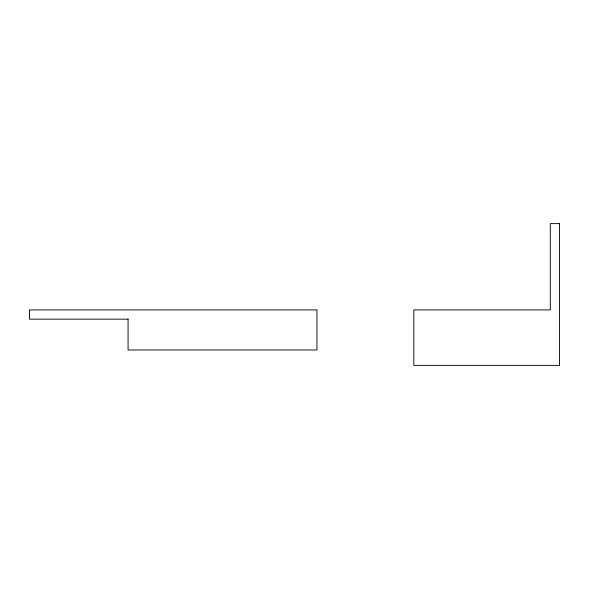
<?xml version="1.0" encoding="UTF-8"?>
<svg xmlns="http://www.w3.org/2000/svg" width="589" height="589" viewBox="0 0 589 589"><rect width="100%" height="100%" fill="white"/><g stroke="black" fill="none" stroke-linecap="round" stroke-linejoin="round"><path stroke-width="0.88" d="M128.071 319.157L29.45 319.157L29.45 309.91L316.948 309.91L316.948 349.976L128.071 349.976L128.071 319.017M559.55 223.614L550.303 223.614L550.303 309.91L413.824 309.91L413.824 365.386L559.55 365.386L559.55 223.614"/></g></svg>
